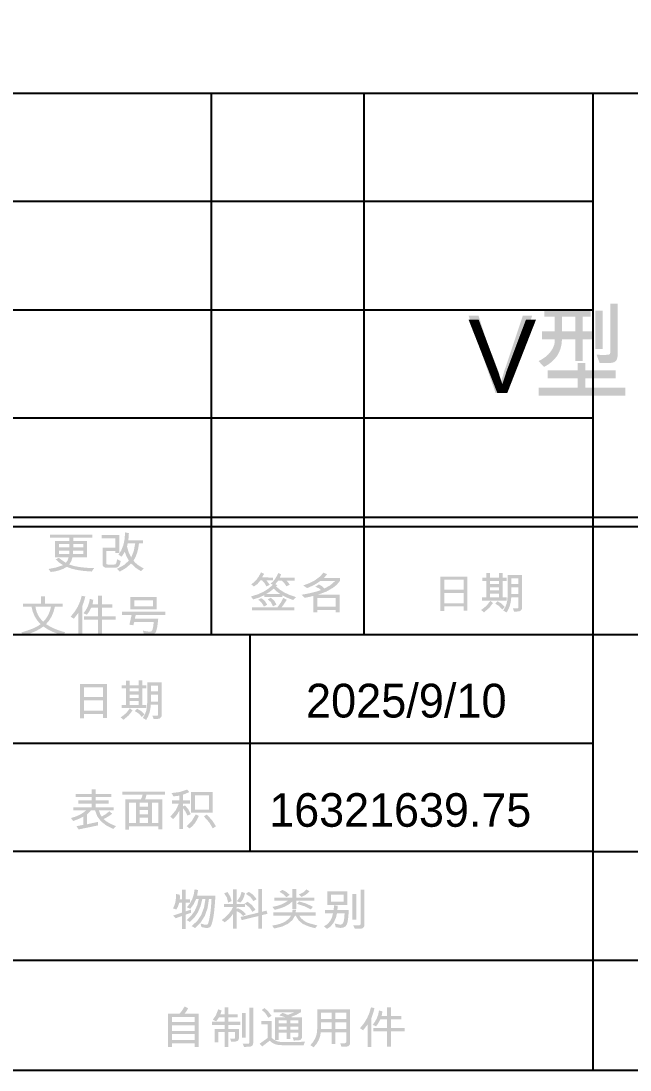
# Model space of a CAD drawing. Extents: x 3 to 592, y 5 to 207.
# Drawn here: x 496.5 to 520.43, y 5.22 to 46.38 of the extents above; entities that cross this region are included whole.
import ezdxf

# ---------------------------------------------------------------- set-up
doc = ezdxf.new("R2010")
doc.units = 0
doc.layers.get('0').update_dxf_attribs({"linetype": 'CONTINUOUS'})
picture_1 = doc.add_image_def('image5.jpg', size_in_pixel=(760, 1236))

msp = doc.modelspace()

# ---------------------------------------------------------------- hatches: boundary and pattern name
h = msp.add_hatch(color=7)
h.paths.add_polyline_path([(519.94583, 33.305803), (519.929613, 33.157492), (519.880994, 33.051555), (519.800025, 32.987993), (519.686759, 32.966806), (519.233109, 32.966806), (519.112393, 33.289266), (519.228131, 33.282247), (519.317307, 33.27776), (519.379818, 33.275856), (519.415561, 33.276589), (519.595809, 33.289266), (519.640457, 33.321581), (519.65534, 33.407227), (519.65534, 35.284115), (519.94583, 35.284115)])
h.paths.add_polyline_path([(519.000496, 33.890642), (518.563382, 33.890642), (518.563382, 33.043424), (518.272892, 33.043424), (518.272892, 33.890642), (517.754198, 33.890642), (517.739419, 33.713108), (517.703762, 33.547614), (517.647228, 33.394161), (517.569817, 33.252748), (517.471528, 33.123376), (517.352362, 33.006045), (517.212319, 32.900754), (517.051399, 32.807504), (516.833669, 33.035156), (516.985184, 33.117528), (517.117269, 33.210029), (517.229924, 33.312659), (517.323148, 33.425417), (517.395185, 33.542834), (517.444278, 33.659476), (517.470426, 33.775395), (517.47363, 33.890642), (516.970922, 33.890642), (516.970922, 34.198772), (517.46922, 34.198772), (517.46922, 34.775343), (517.058565, 34.775343), (517.058565, 35.083472), (518.886946, 35.083472), (518.886946, 34.775343), (518.563382, 34.775343), (518.563382, 34.198772), (519.000496, 34.198772)])
h.paths.add_polyline_path([(518.272892, 34.198772), (518.272892, 34.775343), (517.758057, 34.775343), (517.758057, 34.198772)])
h.paths.add_polyline_path([(519.348313, 33.506445), (519.058374, 33.506445), (519.058374, 35.017326), (519.348313, 35.017326)])
h.paths.add_polyline_path([(520.239628, 31.676962), (516.833669, 31.676962), (516.833669, 31.98895), (518.375969, 31.98895), (518.375969, 32.363225), (517.194164, 32.363225), (517.194164, 32.671354), (518.375969, 32.671354), (518.375969, 32.958537), (518.665909, 32.958537), (518.665909, 32.671354), (519.865353, 32.671354), (519.865353, 32.363225), (518.665909, 32.363225), (518.665909, 31.98895), (520.239628, 31.98895)])
h = msp.add_hatch(color=7)
h.dxf.hatch_style = 2
h.paths.add_polyline_path([(516.582254, 34.812825), (515.51455, 31.782244), (515.145787, 31.782244), (514.089108, 34.812825), (514.478266, 34.812825), (515.187129, 32.611272), (515.262301, 32.382104), (515.328791, 32.117383), (515.477619, 32.611272), (516.215696, 34.812825)])
h = msp.add_hatch(color=7)
h.paths.add_polyline_path([(499.375888, 24.911842), (499.284386, 24.778448), (498.978978, 24.801702), (498.714292, 24.840046), (498.490326, 24.89348), (498.307081, 24.962003), (498.162697, 24.884798), (498.009012, 24.82599), (497.846024, 24.785579), (497.673735, 24.763565), (497.585541, 24.87932), (497.883541, 24.938576), (498.155497, 25.030904), (498.010252, 25.128056), (497.871621, 25.252493), (497.985172, 25.319741), (498.140201, 25.205226), (498.271252, 25.122957), (498.338707, 25.221694), (498.379291, 25.340687), (497.846817, 25.340687), (497.846817, 25.981751), (498.407954, 25.981751), (498.407954, 26.104672), (497.642867, 26.104672), (497.642867, 26.230349), (499.3136, 26.230349), (499.3136, 26.104672), (498.557333, 26.104672), (498.557333, 25.981751), (499.099178, 25.981751), (499.099178, 25.340687), (498.527567, 25.340687), (498.482781, 25.187036), (498.400788, 25.057363), (498.56834, 25.000519), (498.786639, 24.957317), (499.055787, 24.927758)])
h.paths.add_polyline_path([(498.958618, 25.725987), (498.958618, 25.855523), (498.557333, 25.855523), (498.557333, 25.725987)])
h.paths.add_polyline_path([(498.407954, 25.725987), (498.407954, 25.855523), (497.994542, 25.855523), (497.994542, 25.725987)])
h.paths.add_polyline_path([(498.958618, 25.466365), (498.958618, 25.599759), (498.553475, 25.599759), (498.543553, 25.466365)])
h.paths.add_polyline_path([(498.4063, 25.599759), (497.994542, 25.599759), (497.994542, 25.466365), (498.398583, 25.466365)])
h = msp.add_hatch(color=7)
h.paths.add_polyline_path([(501.321495, 24.903023), (501.220622, 24.790575), (501.01557, 24.920661), (500.832016, 25.093743), (500.626137, 24.915838), (500.385531, 24.775141), (500.2808, 24.885935), (500.550345, 25.035039), (500.743821, 25.207293), (500.645016, 25.379548), (500.581764, 25.55511), (500.515962, 25.447761), (500.456087, 25.361082), (500.333166, 25.442111), (500.444994, 25.610766), (500.525815, 25.81239), (500.575632, 26.04688), (500.594442, 26.314134), (500.742167, 26.287675), (500.738033, 26.172265), (500.719016, 26.006004), (501.29669, 26.006004), (501.29669, 25.880327), (501.140145, 25.880327), (501.108622, 25.678479), (501.06201, 25.498748), (501.000308, 25.341135), (500.923517, 25.20564), (500.992368, 25.127815), (501.081578, 25.051437), (501.191253, 24.976506)])
h.paths.add_polyline_path([(500.992419, 25.880327), (500.696968, 25.880327), (500.669958, 25.760162), (500.737, 25.524862), (500.83422, 25.331317), (500.931303, 25.570682)])
h.paths.add_polyline_path([(500.42136, 25.195718), (500.397589, 25.078197), (500.354387, 24.994318), (500.291756, 24.944028), (500.209693, 24.927276), (499.865184, 24.927276), (499.801932, 24.937198), (499.752736, 24.966964), (499.720766, 25.012577), (499.710292, 25.070592), (499.710292, 25.18304), (499.708639, 25.71386), (500.211347, 25.71386), (500.211347, 26.085379), (499.671156, 26.085379), (499.671156, 26.212159), (500.36238, 26.212159), (500.36238, 25.513218), (500.211347, 25.513218), (500.211347, 25.587081), (499.858018, 25.587081), (499.858018, 25.095397), (499.872074, 25.064391), (499.914242, 25.054056), (500.170006, 25.054056), (500.215895, 25.066044), (500.246074, 25.102011), (500.264539, 25.16609), (500.276391, 25.262415)])
h = msp.add_hatch(color=7)
h.paths.add_polyline_path([(506.40989, 24.43162), (506.150267, 24.428312), (506.278149, 24.256884), (506.147511, 24.196251), (506.077782, 24.315175), (505.978288, 24.429966), (505.909937, 24.429966), (505.796387, 24.293885), (505.654725, 24.189636), (505.549443, 24.275626), (505.663449, 24.363458), (505.764899, 24.471445), (505.853843, 24.599482), (505.930332, 24.747466), (506.050497, 24.687383), (505.976634, 24.547375), (506.40989, 24.544068)])
h.paths.add_polyline_path([(507.31278, 23.77402), (507.194269, 23.662123), (506.977986, 23.743083), (506.773692, 23.843473), (506.775345, 23.780083), (506.062624, 23.780083), (506.062624, 23.852844), (505.845032, 23.752453), (505.621652, 23.686377), (505.537867, 23.802132), (505.801098, 23.88254), (506.031825, 23.985686), (506.229995, 24.11157), (506.395558, 24.260192), (506.309568, 24.307045), (506.395661, 24.380115), (506.47452, 24.47365), (506.546143, 24.587648), (506.610532, 24.72211), (506.722429, 24.664784), (506.671717, 24.539107), (507.257108, 24.539107), (507.257108, 24.422249), (506.939056, 24.422249), (506.993696, 24.360651), (507.063631, 24.258538), (506.929134, 24.202865), (506.831569, 24.34625), (506.753848, 24.422249), (506.610532, 24.422249), (506.49643, 24.284996), (506.571396, 24.244206), (506.52344, 24.201212), (506.667006, 24.072529), (506.846383, 23.95847), (507.061624, 23.858984)])
h.paths.add_polyline_path([(506.695419, 23.895838), (506.548658, 23.996435), (506.435797, 24.108607), (506.269192, 23.978245), (506.136487, 23.900799)])
h.paths.add_polyline_path([(506.54163, 23.482427), (506.403275, 23.414627), (506.322178, 23.57696), (506.200979, 23.689684), (506.322246, 23.750318), (506.455296, 23.632082)])
h.paths.add_polyline_path([(507.23561, 23.257531), (505.579208, 23.257531), (505.579208, 23.381554), (506.584074, 23.381554), (506.719259, 23.574204), (506.804009, 23.743703), (506.948978, 23.673147), (506.749989, 23.381554), (507.23561, 23.381554)])
h.paths.add_polyline_path([(506.17893, 23.476915), (506.048844, 23.404706), (505.954655, 23.562284), (505.824499, 23.674801), (505.946869, 23.735986), (506.079643, 23.630635)])
h = msp.add_hatch(color=7)
h.paths.add_polyline_path([(509.030949, 24.417288), (509.012001, 24.384491), (508.955433, 24.315313), (508.869856, 24.228841), (508.76361, 24.144436), (508.498475, 23.99175), (508.169951, 23.871034), (509.019925, 23.871034), (509.019925, 23.176502), (508.871648, 23.176502), (508.871648, 23.272965), (508.140736, 23.272965), (508.140736, 23.176502), (507.992459, 23.176502), (507.992459, 23.823078), (507.87381, 23.794966), (507.777485, 23.773469), (507.703485, 23.758586), (507.651808, 23.750318), (507.525029, 23.867726), (507.753654, 23.909171), (507.957526, 23.954129), (508.136697, 24.002602), (508.291218, 24.054588), (508.203161, 24.12287), (508.067976, 24.180817), (508.206331, 24.275626), (508.332697, 24.200798), (508.42351, 24.113568), (508.650404, 24.237523), (508.839677, 24.404059), (508.259799, 24.404059), (508.023672, 24.252612), (507.74331, 24.128451), (507.58897, 24.232631), (507.84457, 24.327414), (508.063222, 24.443126), (508.244976, 24.579819), (508.389886, 24.737544), (508.524382, 24.674706), (508.47305, 24.606355), (508.403115, 24.529736), (509.030949, 24.529736)])
h.paths.add_polyline_path([(508.871648, 23.399193), (508.871648, 23.745357), (508.140736, 23.745357), (508.140736, 23.399193)])
h = msp.add_hatch(color=7)
h.paths.add_polyline_path([(515.584775, 23.638421), (514.61629, 23.638421), (514.61629, 23.764098), (514.787166, 23.764098), (514.787166, 24.40902), (514.623455, 24.40902), (514.623455, 24.535799), (514.787166, 24.535799), (514.787166, 24.718803), (514.933238, 24.718803), (514.933238, 24.535799), (515.286016, 24.535799), (515.286016, 24.725417), (515.430986, 24.725417), (515.430986, 24.535799), (515.584775, 24.535799), (515.584775, 24.40902), (515.430986, 24.40902), (515.430986, 23.764098), (515.584775, 23.764098)])
h.paths.add_polyline_path([(515.286016, 24.288304), (515.286016, 24.40902), (514.933238, 24.40902), (514.933238, 24.288304)])
h.paths.add_polyline_path([(515.286016, 24.039154), (515.286016, 24.161524), (514.933238, 24.161524), (514.933238, 24.039154)])
h.paths.add_polyline_path([(515.286016, 23.764098), (515.286016, 23.912375), (514.933238, 23.912375), (514.933238, 23.764098)])
h.paths.add_polyline_path([(516.188907, 23.390925), (516.182706, 23.317751), (516.164102, 23.276824), (516.109532, 23.229419), (516.083185, 23.220014), (516.034773, 23.213296), (515.964347, 23.209265), (515.871958, 23.207922), (515.824002, 23.340213), (516.007006, 23.335252), (516.034567, 23.344761), (516.043937, 23.373286), (516.043937, 23.765752), (515.762266, 23.765752), (515.744601, 23.600895), (515.708178, 23.446942), (515.653048, 23.303842), (515.579263, 23.171541), (515.448625, 23.250916), (515.523228, 23.375043), (515.576644, 23.512606), (515.60877, 23.663604), (515.619501, 23.828039), (515.619501, 24.641633), (516.188907, 24.641633)])
h.paths.add_polyline_path([(516.043937, 24.288304), (516.043937, 24.515956), (515.765574, 24.515956), (515.765574, 24.288304)])
h.paths.add_polyline_path([(516.043937, 23.892531), (516.043937, 24.161524), (515.765574, 24.161524), (515.765574, 23.892531)])
h.paths.add_polyline_path([(515.043481, 23.544714), (514.898787, 23.355441), (514.689601, 23.178156), (514.579909, 23.269658), (514.792816, 23.436538), (514.940404, 23.62905)])
h.paths.add_polyline_path([(515.511463, 23.390925), (515.408937, 23.292258), (515.282985, 23.42579), (515.130574, 23.522114), (515.228139, 23.610309), (515.377862, 23.524181)])
h = msp.add_hatch(color=7)
h.paths.add_polyline_path([(514.039549, 23.244302), (513.887414, 23.244302), (513.887414, 23.41132), (513.134454, 23.41132), (513.134454, 23.236585), (512.982318, 23.236585), (512.982318, 24.583755), (514.039549, 24.583755)])
h.paths.add_polyline_path([(513.887414, 24.070574), (513.887414, 24.456976), (513.134454, 24.456976), (513.134454, 24.070574)])
h.paths.add_polyline_path([(513.887414, 23.5381), (513.887414, 23.943794), (513.134454, 23.943794), (513.134454, 23.5381)])
h = msp.add_hatch(color=7)
h.paths.add_polyline_path([(498.243833, 22.393081), (498.142961, 22.275673), (497.917651, 22.347641), (497.71632, 22.429737), (497.538967, 22.522169), (497.385591, 22.625143), (497.24721, 22.528189), (497.074361, 22.436558), (496.867095, 22.350199), (496.625465, 22.269058), (496.513017, 22.38812), (496.775628, 22.469657), (496.990438, 22.551349), (497.157396, 22.633144), (497.27645, 22.714991), (497.149964, 22.852984), (497.048385, 23.012372), (496.971818, 23.193256), (496.920365, 23.395742), (496.590187, 23.395742), (496.590187, 23.521419), (497.295743, 23.521419), (497.295743, 23.808602), (497.444571, 23.808602), (497.444571, 23.521419), (498.148473, 23.521419), (498.148473, 23.395742), (497.837036, 23.395742), (497.782483, 23.1946), (497.706536, 23.014439), (497.609298, 22.855155), (497.490873, 22.716645), (497.642164, 22.623222), (497.818157, 22.53812), (498.018748, 22.461389)])
h.paths.add_polyline_path([(497.684901, 23.395742), (497.073052, 23.395742), (497.110888, 23.22521), (497.17482, 23.070801), (497.264901, 22.932514), (497.381181, 22.810351), (497.485456, 22.928794), (497.570868, 23.06584), (497.637367, 23.221489)])
h = msp.add_hatch(color=7)
h.paths.add_polyline_path([(500.225101, 22.885868), (499.684358, 22.885868), (499.684358, 22.282838), (499.531121, 22.282838), (499.531121, 22.885868), (498.984866, 22.885868), (498.984866, 23.017057), (499.531121, 23.017057), (499.531121, 23.361567), (499.265986, 23.361567), (499.184888, 23.212601), (499.096763, 23.082652), (498.960061, 23.143285), (499.053889, 23.269376), (499.126942, 23.405388), (499.179118, 23.551322), (499.210313, 23.707179), (499.34481, 23.669145), (499.315595, 23.492756), (499.531121, 23.492756), (499.531121, 23.835061), (499.684358, 23.835061), (499.684358, 23.492756), (500.091155, 23.492756), (500.091155, 23.361567), (499.684358, 23.361567), (499.684358, 23.017057), (500.225101, 23.017057)])
h.paths.add_polyline_path([(499.031719, 23.801988), (499.004365, 23.690229), (498.961715, 23.552838), (498.909901, 23.409522), (498.909901, 22.272365), (498.762175, 22.272365), (498.762175, 23.160373), (498.581928, 22.929414), (498.455148, 23.008238), (498.609549, 23.196848), (498.733719, 23.396362), (498.827606, 23.606728), (498.89116, 23.827895)])
h = msp.add_hatch(color=7)
h.paths.add_polyline_path([(501.835951, 23.293767), (500.802974, 23.293767), (500.802974, 23.778285), (501.835951, 23.778285)])
h.paths.add_polyline_path([(501.687123, 23.420547), (501.687123, 23.651506), (500.951251, 23.651506), (500.951251, 23.420547)])
h.paths.add_polyline_path([(502.169988, 23.07273), (501.010231, 23.07273), (500.979363, 22.927209), (501.896034, 22.927209), (501.874519, 22.724835), (501.849594, 22.566645), (501.821155, 22.452587), (501.789098, 22.382608), (501.701317, 22.310675), (501.573022, 22.286697), (501.487514, 22.290693), (501.337102, 22.302131), (501.294107, 22.462534), (501.450376, 22.430288), (501.575227, 22.41954), (501.628557, 22.435663), (501.666177, 22.484032), (501.680638, 22.527974), (501.69422, 22.595377), (501.706872, 22.686345), (501.718542, 22.800981), (500.954007, 22.800981), (500.918178, 22.671996), (500.763838, 22.693494), (500.849827, 23.07273), (500.468937, 23.07273), (500.468937, 23.199509), (502.169988, 23.199509)])
h = msp.add_hatch(color=7)
h.paths.add_polyline_path([(499.881765, 19.029068), (499.729629, 19.029068), (499.729629, 19.196086), (498.976669, 19.196086), (498.976669, 19.021351), (498.824534, 19.021351), (498.824534, 20.368521), (499.881765, 20.368521)])
h.paths.add_polyline_path([(499.729629, 19.855339), (499.729629, 20.241741), (498.976669, 20.241741), (498.976669, 19.855339)])
h.paths.add_polyline_path([(499.729629, 19.322865), (499.729629, 19.72856), (498.976669, 19.72856), (498.976669, 19.322865)])
h = msp.add_hatch(color=7)
h.paths.add_polyline_path([(501.426991, 19.423187), (500.458505, 19.423187), (500.458505, 19.548864), (500.629382, 19.548864), (500.629382, 20.193786), (500.465671, 20.193786), (500.465671, 20.320565), (500.629382, 20.320565), (500.629382, 20.503569), (500.775454, 20.503569), (500.775454, 20.320565), (501.128232, 20.320565), (501.128232, 20.510183), (501.273202, 20.510183), (501.273202, 20.320565), (501.426991, 20.320565), (501.426991, 20.193786), (501.273202, 20.193786), (501.273202, 19.548864), (501.426991, 19.548864)])
h.paths.add_polyline_path([(501.128232, 20.073069), (501.128232, 20.193786), (500.775454, 20.193786), (500.775454, 20.073069)])
h.paths.add_polyline_path([(501.128232, 19.82392), (501.128232, 19.94629), (500.775454, 19.94629), (500.775454, 19.82392)])
h.paths.add_polyline_path([(501.128232, 19.548864), (501.128232, 19.697141), (500.775454, 19.697141), (500.775454, 19.548864)])
h.paths.add_polyline_path([(502.031123, 19.175691), (502.024921, 19.102517), (502.006318, 19.061589), (501.951748, 19.014185), (501.925401, 19.00478), (501.876989, 18.998062), (501.806563, 18.994031), (501.714174, 18.992687), (501.666218, 19.124979), (501.849221, 19.120018), (501.876782, 19.129527), (501.886153, 19.158052), (501.886153, 19.550517), (501.604482, 19.550517), (501.586817, 19.385661), (501.550394, 19.231708), (501.495264, 19.088608), (501.421478, 18.956307), (501.29084, 19.035682), (501.365444, 19.159809), (501.41886, 19.297372), (501.450986, 19.44837), (501.461717, 19.612805), (501.461717, 20.426398), (502.031123, 20.426398)])
h.paths.add_polyline_path([(501.886153, 20.073069), (501.886153, 20.300721), (501.607789, 20.300721), (501.607789, 20.073069)])
h.paths.add_polyline_path([(501.886153, 19.677297), (501.886153, 19.94629), (501.607789, 19.94629), (501.607789, 19.677297)])
h.paths.add_polyline_path([(500.885697, 19.32948), (500.741003, 19.140206), (500.531817, 18.962922), (500.422125, 19.054424), (500.635032, 19.221304), (500.78262, 19.413816)])
h.paths.add_polyline_path([(501.353679, 19.175691), (501.251153, 19.077023), (501.1252, 19.210555), (500.972789, 19.30688), (501.070354, 19.395075), (501.220078, 19.308947)])
h = msp.add_hatch(color=7)
h.dxf.hatch_style = 2
h.paths.add_polyline_path([(500.236623, 14.790226), (500.126931, 14.68329), (499.857387, 14.814023), (499.649028, 14.977984), (499.501853, 15.175121), (499.415864, 15.405382), (499.249948, 15.405382), (499.18766, 15.331244), (499.100568, 15.253798), (499.100568, 14.862987), (499.531068, 14.956693), (499.531068, 14.818338), (498.768186, 14.660139), (498.687157, 14.788573), (498.95174, 14.839836), (498.95174, 15.161745), (498.744483, 15.060184), (498.552109, 14.990869), (498.471632, 15.108277), (498.649106, 15.164079), (498.806219, 15.232232), (498.943076, 15.312683), (499.059778, 15.405382), (498.55707, 15.405382), (498.55707, 15.532162), (499.280816, 15.532162), (499.280816, 15.673824), (498.764327, 15.673824), (498.764327, 15.799501), (499.280816, 15.799501), (499.280816, 15.931242), (498.648572, 15.931242), (498.648572, 16.056919), (499.280816, 16.056919), (499.280816, 16.233308), (499.435707, 16.233308), (499.435707, 16.056919), (500.058029, 16.056919), (500.058029, 15.931242), (499.435707, 15.931242), (499.435707, 15.799501), (499.946684, 15.799501), (499.946684, 15.673824), (499.435707, 15.673824), (499.435707, 15.532162), (500.148429, 15.532162), (500.148429, 15.405382), (499.566345, 15.405382), (499.61437, 15.270541), (499.671076, 15.165053), (499.819077, 15.250146), (499.975347, 15.371207), (500.087244, 15.278052), (499.942067, 15.171047), (499.752656, 15.066936), (499.83688, 14.993857), (499.94565, 14.923414), (500.078915, 14.855554)])
h = msp.add_hatch(color=7)
h.paths.add_polyline_path([(502.156553, 16.019436), (501.434461, 16.019436), (501.407245, 15.912363), (501.378789, 15.840842), (502.05513, 15.840842), (502.05513, 14.671164), (501.906302, 14.671164), (501.906302, 14.786919), (500.750954, 14.786919), (500.750954, 14.656832), (500.601575, 14.656832), (500.601575, 15.840842), (501.214526, 15.840842), (501.253318, 15.919391), (501.281775, 16.019436), (500.482513, 16.019436), (500.482513, 16.145665), (502.156553, 16.145665)])
h.paths.add_polyline_path([(501.906302, 14.91425), (501.906302, 15.715165), (501.648333, 15.715165), (501.648333, 14.910942)])
h.paths.add_polyline_path([(501.498954, 15.552557), (501.498954, 15.715165), (501.169878, 15.715165), (501.169878, 15.552557)])
h.paths.add_polyline_path([(501.021601, 14.912596), (501.021601, 15.715165), (500.750954, 15.715165), (500.750954, 14.912596)])
h.paths.add_polyline_path([(501.498954, 15.248286), (501.498954, 15.42688), (501.169878, 15.42688), (501.169878, 15.248286)])
h.paths.add_polyline_path([(501.498954, 14.912596), (501.498954, 15.122058), (501.169878, 15.122058), (501.169878, 14.912596)])
h = msp.add_hatch(color=7)
h.paths.add_polyline_path([(503.174695, 15.26372), (503.044057, 15.201433), (502.963924, 15.367693), (502.874283, 15.488065), (502.874283, 14.68329), (502.726006, 14.68329), (502.726006, 15.398768), (502.62789, 15.226651), (502.483471, 15.066936), (502.371575, 15.160092), (502.578005, 15.406829), (502.708367, 15.673824), (502.431106, 15.673824), (502.431106, 15.797848), (502.726006, 15.797848), (502.726006, 15.988017), (502.639672, 15.974788), (502.493393, 15.958251), (502.418428, 16.088338), (502.725248, 16.125476), (503.037443, 16.22504), (503.115164, 16.124718), (502.967438, 16.061535), (502.874283, 16.027704), (502.874283, 15.797848), (503.137764, 15.797848), (503.137764, 15.673824), (502.874283, 15.673824), (502.874283, 15.571849), (502.950902, 15.601615), (503.070654, 15.459126)])
h.paths.add_polyline_path([(504.034591, 15.314432), (503.186271, 15.314432), (503.186271, 16.123065), (504.034591, 16.123065)])
h.paths.add_polyline_path([(503.885212, 15.438455), (503.885212, 15.999041), (503.33565, 15.999041), (503.33565, 15.438455)])
h.paths.add_polyline_path([(503.492195, 15.192613), (503.420253, 15.039548), (503.335857, 14.906119), (503.238955, 14.792328), (503.129496, 14.698173), (503.014292, 14.788573), (503.208251, 14.984185), (503.370377, 15.250491)])
h.paths.add_polyline_path([(504.163576, 14.781958), (504.036245, 14.704237), (503.898579, 14.93809), (503.687326, 15.17277), (503.800876, 15.243325), (504.009924, 15.025871)])
h = msp.add_hatch(color=7)
h.paths.add_polyline_path([(504.141961, 12.059401), (504.12284, 11.7637), (504.101033, 11.514043), (504.076538, 11.310377), (504.049357, 11.152652), (504.021245, 11.032014), (503.993959, 10.939539), (503.967501, 10.875072), (503.94187, 10.83846), (503.882683, 10.804215), (503.805719, 10.792709), (503.729583, 10.802631), (503.590194, 10.832396), (503.56098, 10.966341), (503.704502, 10.929134), (503.773198, 10.916732), (503.824599, 10.930099), (503.856982, 10.970751), (503.869902, 11.009939), (503.885508, 11.073002), (503.903801, 11.160042), (503.924782, 11.271163), (503.945556, 11.404601), (503.963229, 11.55938), (503.977802, 11.735554), (503.989274, 11.933173), (503.88785, 11.933173), (503.835054, 11.576614), (503.726344, 11.26765), (503.561824, 11.00633), (503.341596, 10.792709), (503.208202, 10.868776), (503.423495, 11.064854), (503.585716, 11.307544), (503.694916, 11.596949), (503.751149, 11.933173), (503.627677, 11.933173), (503.558732, 11.654026), (503.455215, 11.410276), (503.317076, 11.201977), (503.144261, 11.02918), (503.017482, 11.101389), (503.193905, 11.275849), (503.331261, 11.472633), (503.429549, 11.691741), (503.488771, 11.933173), (503.386796, 11.933173), (503.286819, 11.72564), (503.15749, 11.549527), (503.019135, 11.604649), (503.13756, 11.752435), (503.228184, 11.919599), (503.290902, 12.106091), (503.325611, 12.311858), (503.458454, 12.280439), (503.422625, 12.059401)])
h.paths.add_polyline_path([(503.188909, 11.390226), (502.97614, 11.317466), (502.97614, 10.751919), (502.826761, 10.751919), (502.826761, 11.262895), (502.580368, 11.175803), (502.477842, 11.277778), (502.826761, 11.395187), (502.826761, 11.787652), (502.720928, 11.787652), (502.675452, 11.641373), (502.611787, 11.518659), (502.47233, 11.564961), (502.52895, 11.670795), (502.568103, 11.799779), (502.589687, 11.951914), (502.593597, 12.127201), (502.742425, 12.100742), (502.747937, 11.988846), (502.742425, 11.914432), (502.826761, 11.914432), (502.826761, 12.301936), (502.97614, 12.301936), (502.97614, 11.914432), (503.150324, 11.914432), (503.150324, 11.787652), (502.97614, 11.787652), (502.97614, 11.447552), (503.188909, 11.518659)])
h = msp.add_hatch(color=7)
h.paths.add_polyline_path([(506.187229, 11.352192), (505.97446, 11.299275), (505.97446, 10.771762), (505.825081, 10.771762), (505.825081, 11.261242), (505.175198, 11.101389), (505.132203, 11.226515), (505.825081, 11.393533), (505.825081, 12.323985), (505.97446, 12.323985), (505.97446, 11.429913), (506.147542, 11.475664)])
h.paths.add_polyline_path([(505.717042, 11.511493), (505.599082, 11.426606), (505.478917, 11.600721), (505.307489, 11.733082), (505.307489, 11.614571), (504.979516, 11.614571), (504.979516, 11.535196), (505.030228, 11.566615), (505.189461, 11.481521), (505.344972, 11.340617), (505.227563, 11.262895), (505.105607, 11.385196), (504.979516, 11.454167), (504.979516, 10.761289), (504.830688, 10.761289), (504.830688, 11.345578), (504.780149, 11.267348), (504.709559, 11.186483), (504.618918, 11.103034), (504.508227, 11.017053), (504.390267, 11.10635), (504.529931, 11.210805), (504.667529, 11.351641), (504.775773, 11.496748), (504.829035, 11.614571), (504.481769, 11.614571), (504.481769, 11.74135), (504.830688, 11.74135), (504.830688, 12.316819), (504.979516, 12.316819), (504.979516, 11.74135), (505.292607, 11.74135), (505.281582, 11.746311), (505.404503, 11.822379), (505.573175, 11.698355)])
h.paths.add_polyline_path([(505.762242, 11.927661), (505.638219, 11.848286), (505.512128, 12.015442), (505.335601, 12.130508), (505.451357, 12.21319), (505.615068, 12.101432)])
h.paths.add_polyline_path([(505.301977, 12.165235), (505.273857, 12.04451), (505.233282, 11.941924), (505.180202, 11.857424), (505.114564, 11.79096), (504.986682, 11.846632), (505.112842, 12.027638), (505.170788, 12.21319)])
h.paths.add_polyline_path([(504.779425, 11.852144), (504.642724, 11.789306), (504.59153, 11.988915), (504.484525, 12.149249), (504.614612, 12.208229), (504.72327, 12.032047)])
h = msp.add_hatch(color=7)
h.paths.add_polyline_path([(508.024138, 11.860413), (507.315826, 11.860413), (507.315826, 11.535196), (507.166447, 11.535196), (507.166447, 11.83671), (507.036197, 11.728087), (506.879471, 11.637033), (506.690809, 11.563549), (506.470262, 11.507635), (506.380414, 11.620634), (506.567784, 11.662905), (506.731332, 11.716959), (506.871004, 11.782795), (506.986751, 11.860413), (506.458135, 11.860413), (506.458135, 11.987192), (507.166447, 11.987192), (507.166447, 12.320126), (507.315826, 12.320126), (507.315826, 11.987192), (508.024138, 11.987192)])
h.paths.add_polyline_path([(507.840583, 12.232483), (507.693478, 12.097849), (507.528596, 12.011997), (507.418352, 12.10405), (507.603974, 12.199066), (507.72097, 12.305243)])
h.paths.add_polyline_path([(507.060063, 12.094128), (506.934385, 12.003729), (506.806297, 12.123549), (506.660431, 12.21319), (506.772328, 12.290912), (506.920329, 12.21195)])
h.paths.add_polyline_path([(507.967363, 11.625595), (507.891295, 11.52362), (507.636909, 11.647575), (507.349451, 11.739696), (507.425518, 11.835057), (507.702848, 11.755544)])
h.paths.add_polyline_path([(508.148162, 10.894132), (508.059416, 10.783338), (507.783188, 10.861886), (507.574346, 10.955317), (507.416561, 11.085955), (507.294329, 11.276124), (507.26732, 11.276124), (507.163665, 11.100735), (506.993297, 10.958211), (506.756265, 10.848554), (506.452623, 10.771762), (506.368839, 10.88862), (506.527494, 10.916827), (506.66615, 10.95263), (506.78486, 10.995978), (506.883674, 11.046819), (507.029677, 11.158784), (507.112428, 11.276124), (506.415692, 11.276124), (506.415692, 11.402904), (507.155423, 11.402904), (507.173613, 11.515352), (507.308109, 11.507635), (507.292675, 11.402904), (508.081464, 11.402904), (508.081464, 11.276124), (507.437094, 11.276124), (507.496625, 11.190135), (507.584268, 11.107453), (507.681764, 11.03924), (507.772233, 10.996658), (507.828259, 10.979088), (507.909554, 10.956144), (508.016171, 10.927825)])
h = msp.add_hatch(color=7)
h.paths.add_polyline_path([(509.996646, 10.910117), (509.98638, 10.855134), (509.955856, 10.809245), (509.908314, 10.778239), (509.848369, 10.767904), (509.61741, 10.767904), (509.547957, 10.902952), (509.652205, 10.898749), (509.718834, 10.89744), (509.787115, 10.899644), (509.825218, 10.90681), (509.848369, 10.958073), (509.848369, 12.297526), (509.996646, 12.297526)])
h.paths.add_polyline_path([(509.324163, 11.700009), (508.538682, 11.700009), (508.538682, 12.230829), (509.324163, 12.230829)])
h.paths.add_polyline_path([(509.174784, 11.825686), (509.174784, 12.10405), (508.68751, 12.10405), (508.68751, 11.825686)])
h.paths.add_polyline_path([(509.680248, 11.12454), (509.525357, 11.12454), (509.525357, 12.132162), (509.680248, 12.132162)])
h.paths.add_polyline_path([(509.380387, 11.504328), (509.363024, 11.233474), (509.329124, 11.004375), (509.295931, 10.913218), (509.239276, 10.848106), (509.159057, 10.809038), (509.05517, 10.796016), (508.867757, 10.823025), (508.831928, 10.970751), (509.002805, 10.931615), (509.052414, 10.926654), (509.108294, 10.936989), (509.14557, 10.967995), (509.17127, 11.024701), (509.192423, 11.112413), (509.207306, 11.228927), (509.215574, 11.373138), (508.918469, 11.373138), (508.876714, 11.196474), (508.792792, 11.016502), (508.673729, 10.86099), (508.526555, 10.757982), (508.405288, 10.857752), (508.538914, 10.94394), (508.64293, 11.058601), (508.717284, 11.201685), (508.761924, 11.373138), (508.446629, 11.373138), (508.446629, 11.504328), (508.785626, 11.504328), (508.793894, 11.58322), (508.795548, 11.684024), (508.946581, 11.666936), (508.939622, 11.567442), (508.932249, 11.504328)])
h = msp.add_hatch(color=7)
h.paths.add_polyline_path([(503.488299, 6.123931), (503.327344, 6.127238), (503.327344, 6.265594), (502.438234, 6.265594), (502.438234, 6.123931), (502.286098, 6.123931), (502.286098, 7.432516), (502.734236, 7.432516), (502.831939, 7.553301), (502.933776, 7.714187), (503.071029, 7.648593), (503.015218, 7.546962), (502.933776, 7.432516), (503.488299, 7.432516)])
h.paths.add_polyline_path([(503.327344, 7.100685), (503.327344, 7.306839), (502.438234, 7.306839), (502.438234, 7.100685)])
h.paths.add_polyline_path([(503.327344, 6.754521), (503.327344, 6.973905), (502.438234, 6.973905), (502.438234, 6.754521)])
h.paths.add_polyline_path([(503.327344, 6.396783), (503.327344, 6.628844), (502.438234, 6.628844), (502.438234, 6.396783)])
h = msp.add_hatch(color=7)
h.paths.add_polyline_path([(505.12309, 6.986583), (504.654006, 6.986583), (504.654006, 6.834999), (505.063559, 6.834999), (505.063559, 6.449148), (505.045713, 6.400848), (505.010091, 6.36371), (504.908667, 6.329534), (504.765351, 6.32733), (504.715742, 6.457416), (504.875043, 6.450802), (504.905567, 6.462929), (504.915833, 6.480016), (504.915833, 6.708219), (504.654006, 6.708219), (504.654006, 6.122278), (504.506831, 6.122278), (504.506831, 6.708219), (504.261541, 6.708219), (504.261541, 6.310793), (504.114366, 6.310793), (504.114366, 6.834999), (504.506831, 6.834999), (504.506831, 6.986583), (504.004674, 6.986583), (504.004674, 7.11226), (504.506831, 7.11226), (504.506831, 7.291956), (504.287999, 7.291956), (504.218132, 7.189086), (504.17059, 7.133758), (504.037747, 7.193289), (504.16053, 7.364097), (504.254375, 7.603944), (504.382257, 7.558745), (504.369096, 7.499282), (504.341467, 7.412121), (504.506831, 7.412121), (504.506831, 7.684973), (504.654006, 7.684973), (504.654006, 7.412121), (505.01891, 7.412121), (505.01891, 7.291956), (504.654006, 7.291956), (504.654006, 7.11226), (505.12309, 7.11226)])
h.paths.add_polyline_path([(505.628554, 6.297013), (505.618357, 6.227146), (505.588316, 6.176297), (505.531265, 6.144808), (505.439488, 6.132751), (505.265304, 6.128892), (505.215143, 6.262286), (505.338822, 6.25264), (505.402556, 6.249608), (505.460847, 6.262562), (505.480277, 6.301974), (505.480277, 7.672846), (505.628554, 7.672846)])
h.paths.add_polyline_path([(505.328693, 6.485528), (505.181519, 6.485528), (505.181519, 7.458423), (505.328693, 7.458423)])
h = msp.add_hatch(color=7)
h.paths.add_polyline_path([(506.346675, 7.345975), (506.220446, 7.272113), (506.104622, 7.44609), (505.965234, 7.580793), (506.073272, 7.6519), (506.221342, 7.516714)])
h.paths.add_polyline_path([(507.542812, 6.498758), (507.531788, 6.455763), (507.499266, 6.419383), (507.448003, 6.393269), (507.380203, 6.382451), (507.222005, 6.378041), (507.174049, 6.500411), (507.240126, 6.497931), (507.277677, 6.497104), (507.365734, 6.508266), (507.395086, 6.541752), (507.395086, 6.683415), (507.079791, 6.683415), (507.079791, 6.442534), (506.940885, 6.442534), (506.940885, 6.683415), (506.624487, 6.683415), (506.624487, 6.4045), (506.485581, 6.4045), (506.485581, 7.286995), (506.906158, 7.286995), (506.81488, 7.315211), (506.742723, 7.337018), (506.689582, 7.352418), (506.655355, 7.361409), (506.76615, 7.463384), (506.860821, 7.434859), (506.976163, 7.385663), (507.016151, 7.395998), (507.074072, 7.416255), (507.149873, 7.446434), (507.243502, 7.486535), (506.432113, 7.486535), (506.432113, 7.605598), (507.507534, 7.605598), (507.507534, 7.496457), (507.323084, 7.389453), (507.115069, 7.306839), (507.155859, 7.286995), (507.542812, 7.286995)])
h.paths.add_polyline_path([(507.395086, 7.048319), (507.395086, 7.167933), (507.079791, 7.167933), (507.079791, 7.048319)])
h.paths.add_polyline_path([(506.940885, 7.048319), (506.940885, 7.167933), (506.624487, 7.167933), (506.624487, 7.048319)])
h.paths.add_polyline_path([(507.395086, 6.80358), (507.395086, 6.922642), (507.079791, 6.922642), (507.079791, 6.80358)])
h.paths.add_polyline_path([(506.940885, 6.80358), (506.940885, 6.922642), (506.624487, 6.922642), (506.624487, 6.80358)])
h.paths.add_polyline_path([(507.660772, 6.333393), (507.602343, 6.191731), (506.813003, 6.191731), (506.610362, 6.204064), (506.46684, 6.240789), (506.362315, 6.298253), (506.277222, 6.371427), (506.234123, 6.340722), (506.170975, 6.293223), (506.087776, 6.228877), (505.984526, 6.147633), (505.873181, 6.251262), (506.009951, 6.345658), (506.200051, 6.483875), (506.200051, 7.019656), (505.941531, 7.019656), (505.941531, 7.138719), (506.346675, 7.138719), (506.346675, 6.485528), (506.440175, 6.411114), (506.54401, 6.359851), (506.651152, 6.329328), (506.754574, 6.319061), (506.93868, 6.319061), (507.156152, 6.319905), (507.348922, 6.322506), (507.517094, 6.326968)])
h = msp.add_hatch(color=7)
h.paths.add_polyline_path([(509.431162, 6.282681), (509.42124, 6.226733), (509.391475, 6.180706), (509.346551, 6.1497), (509.291705, 6.139365), (509.08996, 6.139365), (509.042555, 6.274413), (509.204061, 6.270003), (509.25939, 6.279649), (509.277924, 6.30914), (509.277924, 6.704912), (508.855142, 6.704912), (508.855142, 6.242994), (508.707416, 6.242994), (508.707416, 6.704912), (508.281327, 6.704912), (508.252793, 6.540478), (508.196095, 6.386999), (508.111182, 6.244475), (507.998002, 6.112907), (507.872877, 6.196692), (507.994006, 6.345037), (508.076275, 6.492143), (508.123679, 6.650411), (508.139665, 6.832243), (508.139665, 7.601739), (509.431162, 7.601739)])
h.paths.add_polyline_path([(509.277924, 7.223054), (509.277924, 7.475511), (508.855142, 7.475511), (508.855142, 7.223054)])
h.paths.add_polyline_path([(508.707416, 7.223054), (508.707416, 7.475511), (508.286839, 7.475511), (508.286839, 7.223054)])
h.paths.add_polyline_path([(509.277924, 6.830589), (509.277924, 7.097377), (508.855142, 7.097377), (508.855142, 6.830589)])
h.paths.add_polyline_path([(508.707416, 6.830589), (508.707416, 7.097377), (508.286839, 7.097377), (508.286839, 6.830589)])
h = msp.add_hatch(color=7)
h.paths.add_polyline_path([(511.574725, 6.737434), (511.038393, 6.737434), (511.038393, 6.134404), (510.886257, 6.134404), (510.886257, 6.737434), (510.344413, 6.737434), (510.344413, 6.868623), (510.886257, 6.868623), (510.886257, 7.213133), (510.623328, 7.213133), (510.542781, 7.064167), (510.455207, 6.934218), (510.319608, 6.994851), (510.412625, 7.120942), (510.484973, 7.256954), (510.536649, 7.402888), (510.567655, 7.558745), (510.7016, 7.520711), (510.672386, 7.344322), (510.886257, 7.344322), (510.886257, 7.686626), (511.038393, 7.686626), (511.038393, 7.344322), (511.441882, 7.344322), (511.441882, 7.213133), (511.038393, 7.213133), (511.038393, 6.868623), (511.574725, 6.868623)])
h.paths.add_polyline_path([(510.390715, 7.653554), (510.363912, 7.541795), (510.321813, 7.404404), (510.27055, 7.261088), (510.27055, 6.123931), (510.123926, 6.123931), (510.123926, 7.011939), (509.944782, 6.78098), (509.818553, 6.859804), (509.972136, 7.048414), (510.095539, 7.247928), (510.188763, 7.458294), (510.251808, 7.679461)])

# ---------------------------------------------------------------- linework, layer by layer
at = {"color": 9}
for points in [[(588.994237, 43.532778), (473.988681, 43.532778)], [(503.974793, 43.532778), (503.974793, 22.295556)], [(509.972015, 43.532778), (509.972015, 22.295556)], [(518.967848, 43.532778), (518.967848, 5.221111)], [(518.967848, 39.299444), (473.988681, 39.299444)], [(518.967848, 35.030833), (473.988681, 35.030833)], [(518.967848, 30.7975), (473.988681, 30.7975)], [(588.994237, 26.528889), (473.988681, 26.528889)], [(526.975904, 22.295556), (473.988681, 22.295556)], [(505.491737, 22.295556), (505.491737, 13.793611)], [(518.967848, 18.026944), (473.988681, 18.026944)], [(518.967848, 13.793611), (473.988681, 13.793611)], [(518.967848, 13.793611), (548.989237, 13.793611)], [(473.988681, 9.525), (518.967848, 9.525)], [(301.974237, 5.221111), (588.994237, 5.221111)]]:
    msp.add_lwpolyline(points, dxfattribs=at)
at = {"color": 190}
msp.add_lwpolyline([(518.967848, 9.525), (548.989237, 9.525)], dxfattribs=at)

# ---------------------------------------------------------------- texts
at = {"color": 7, "attachment_point": 1}
for s, insert, char_height in [('{\\fArialUnicodeMS|b0|i0|c0;V}', (514.067062, 34.665104), 2.882858), ('{\\fCenturyGothic|b0|i0|c0;2025/9/10}', (507.699561, 20.376346), 1.324555), ('{\\fCenturyGothic|b0|i0|c0;16321639.75}', (506.257943, 16.082831), 1.317737)]:
    msp.add_mtext(s, dxfattribs=dict(at, insert=insert, char_height=char_height))

# ---------------------------------------------------------------- pictures from other files: only their frames are drawn
image = msp.add_image(picture_1, insert=(462.612373, 26.904439), size_in_units=(110.2152, 179.750244))
image.dxf.flags = 7

doc.saveas('drawing.dxf')
